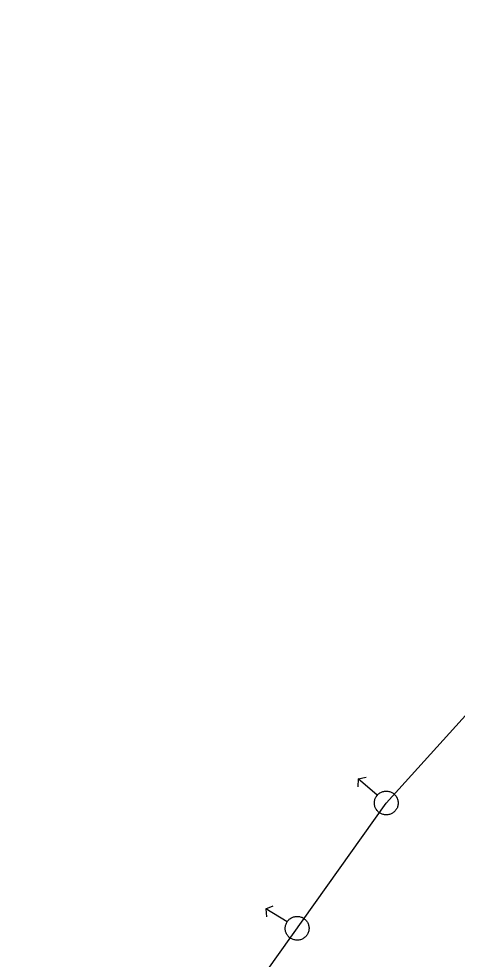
# Model space of a CAD drawing. Header units: inches. Extents: x 21905 to 29562, y 37649 to 43473.
# Drawn here: x 25434.6 to 25549.5, y 42317.4 to 42563.6 of the extents above; entities that cross this region are included whole.
import ezdxf

# ---------------------------------------------------------------- set-up
doc = ezdxf.new("R2010")
doc.units = ezdxf.units.IN
doc.header["$MEASUREMENT"] = 0

msp = doc.modelspace()

# ---------------------------------------------------------------- linework, layer by layer
for points in [[(25435.86, 42194.82), (25434.64, 42223.39), (25530.71, 42358.47), (25708.58, 42555.11), (25719.23, 42563.53), (25729.48, 42563.57), (25766.98, 42554.36)], [(25435.86, 42194.82), (25434.64, 42223.39), (25530.71, 42358.47), (25708.58, 42555.11), (25719.23, 42563.53), (25729.48, 42563.57), (25766.98, 42554.36)], [(25435.86, 42194.82), (25434.64, 42223.39), (25530.71, 42358.47), (25708.58, 42555.11), (25719.23, 42563.53), (25729.48, 42563.57), (25766.98, 42554.36)], [(25523.37, 42364.8), (25523.28, 42362.7)], [(25523.37, 42364.8), (25523.28, 42362.7)], [(25523.37, 42364.8), (25523.28, 42362.7)], [(25523.37, 42364.8), (25525.44, 42365.21)], [(25523.37, 42364.8), (25525.44, 42365.21)], [(25523.37, 42364.8), (25525.44, 42365.21)], [(25528.35, 42360.51), (25523.37, 42364.8)], [(25528.35, 42360.51), (25523.37, 42364.8)], [(25528.35, 42360.51), (25523.37, 42364.8)], [(25527.82, 42357.3), (25527.74, 42357.51), (25527.68, 42357.72), (25527.64, 42357.93), (25527.61, 42358.15), (25527.59, 42358.36), (25527.59, 42358.58), (25527.61, 42358.8), (25527.64, 42359.01), (25527.68, 42359.23), (25527.74, 42359.43), (25527.82, 42359.64), (25527.9, 42359.84), (25528.01, 42360.03), (25528.12, 42360.21), (25528.25, 42360.39), (25528.39, 42360.56), (25528.54, 42360.71), (25528.7, 42360.86), (25528.87, 42360.99), (25529.05, 42361.12), (25529.24, 42361.22), (25529.44, 42361.32), (25529.64, 42361.4), (25529.84, 42361.47), (25530.06, 42361.52), (25530.27, 42361.56), (25530.49, 42361.58), (25530.7, 42361.59), (25530.92, 42361.58), (25531.14, 42361.56), (25531.35, 42361.52), (25531.56, 42361.47), (25531.77, 42361.4), (25531.97, 42361.32), (25532.17, 42361.23), (25532.36, 42361.12), (25532.54, 42361), (25532.71, 42360.86), (25532.87, 42360.72), (25533.02, 42360.56), (25533.16, 42360.39), (25533.29, 42360.22), (25533.4, 42360.03), (25533.51, 42359.84), (25533.59, 42359.64), (25533.67, 42359.44), (25533.73, 42359.23), (25533.77, 42359.02), (25533.8, 42358.8), (25533.82, 42358.58), (25533.82, 42358.37), (25533.8, 42358.15), (25533.77, 42357.93), (25533.73, 42357.72), (25533.67, 42357.51), (25533.6, 42357.31), (25533.51, 42357.11), (25533.4, 42356.92), (25533.29, 42356.73), (25533.16, 42356.56), (25533.02, 42356.39), (25532.87, 42356.23), (25532.71, 42356.09), (25532.54, 42355.95), (25532.36, 42355.83), (25532.17, 42355.72), (25531.97, 42355.63), (25531.77, 42355.54), (25531.57, 42355.48), (25531.35, 42355.42), (25531.14, 42355.39), (25530.92, 42355.36), (25530.71, 42355.36), (25530.49, 42355.36), (25530.27, 42355.39), (25530.06, 42355.42), (25529.85, 42355.48), (25529.64, 42355.54), (25529.44, 42355.63), (25529.24, 42355.72), (25529.05, 42355.83), (25528.87, 42355.95), (25528.7, 42356.08), (25528.54, 42356.23), (25528.39, 42356.39), (25528.25, 42356.55), (25528.12, 42356.73), (25528.01, 42356.91), (25527.9, 42357.11), (25527.82, 42357.3)], [(25527.82, 42357.3), (25527.74, 42357.51), (25527.68, 42357.72), (25527.64, 42357.93), (25527.61, 42358.15), (25527.59, 42358.36), (25527.59, 42358.58), (25527.61, 42358.8), (25527.64, 42359.01), (25527.68, 42359.23), (25527.74, 42359.43), (25527.82, 42359.64), (25527.9, 42359.84), (25528.01, 42360.03), (25528.12, 42360.21), (25528.25, 42360.39), (25528.39, 42360.56), (25528.54, 42360.71), (25528.7, 42360.86), (25528.87, 42360.99), (25529.05, 42361.12), (25529.24, 42361.22), (25529.44, 42361.32), (25529.64, 42361.4), (25529.84, 42361.47), (25530.06, 42361.52), (25530.27, 42361.56), (25530.49, 42361.58), (25530.7, 42361.59), (25530.92, 42361.58), (25531.14, 42361.56), (25531.35, 42361.52), (25531.56, 42361.47), (25531.77, 42361.4), (25531.97, 42361.32), (25532.17, 42361.23), (25532.36, 42361.12), (25532.54, 42361), (25532.71, 42360.86), (25532.87, 42360.72), (25533.02, 42360.56), (25533.16, 42360.39), (25533.29, 42360.22), (25533.4, 42360.03), (25533.51, 42359.84), (25533.59, 42359.64), (25533.67, 42359.44), (25533.73, 42359.23), (25533.77, 42359.02), (25533.8, 42358.8), (25533.82, 42358.58), (25533.82, 42358.37), (25533.8, 42358.15), (25533.77, 42357.93), (25533.73, 42357.72), (25533.67, 42357.51), (25533.6, 42357.31), (25533.51, 42357.11), (25533.4, 42356.92), (25533.29, 42356.73), (25533.16, 42356.56), (25533.02, 42356.39), (25532.87, 42356.23), (25532.71, 42356.09), (25532.54, 42355.95), (25532.36, 42355.83), (25532.17, 42355.72), (25531.97, 42355.63), (25531.77, 42355.54), (25531.57, 42355.48), (25531.35, 42355.42), (25531.14, 42355.39), (25530.92, 42355.36), (25530.71, 42355.36), (25530.49, 42355.36), (25530.27, 42355.39), (25530.06, 42355.42), (25529.85, 42355.48), (25529.64, 42355.54), (25529.44, 42355.63), (25529.24, 42355.72), (25529.05, 42355.83), (25528.87, 42355.95), (25528.7, 42356.08), (25528.54, 42356.23), (25528.39, 42356.39), (25528.25, 42356.55), (25528.12, 42356.73), (25528.01, 42356.91), (25527.9, 42357.11), (25527.82, 42357.3)], [(25527.82, 42357.3), (25527.74, 42357.51), (25527.68, 42357.72), (25527.64, 42357.93), (25527.61, 42358.15), (25527.59, 42358.36), (25527.59, 42358.58), (25527.61, 42358.8), (25527.64, 42359.01), (25527.68, 42359.23), (25527.74, 42359.43), (25527.82, 42359.64), (25527.9, 42359.84), (25528.01, 42360.03), (25528.12, 42360.21), (25528.25, 42360.39), (25528.39, 42360.56), (25528.54, 42360.71), (25528.7, 42360.86), (25528.87, 42360.99), (25529.05, 42361.12), (25529.24, 42361.22), (25529.44, 42361.32), (25529.64, 42361.4), (25529.84, 42361.47), (25530.06, 42361.52), (25530.27, 42361.56), (25530.49, 42361.58), (25530.7, 42361.59), (25530.92, 42361.58), (25531.14, 42361.56), (25531.35, 42361.52), (25531.56, 42361.47), (25531.77, 42361.4), (25531.97, 42361.32), (25532.17, 42361.23), (25532.36, 42361.12), (25532.54, 42361), (25532.71, 42360.86), (25532.87, 42360.72), (25533.02, 42360.56), (25533.16, 42360.39), (25533.29, 42360.22), (25533.4, 42360.03), (25533.51, 42359.84), (25533.59, 42359.64), (25533.67, 42359.44), (25533.73, 42359.23), (25533.77, 42359.02), (25533.8, 42358.8), (25533.82, 42358.58), (25533.82, 42358.37), (25533.8, 42358.15), (25533.77, 42357.93), (25533.73, 42357.72), (25533.67, 42357.51), (25533.6, 42357.31), (25533.51, 42357.11), (25533.4, 42356.92), (25533.29, 42356.73), (25533.16, 42356.56), (25533.02, 42356.39), (25532.87, 42356.23), (25532.71, 42356.09), (25532.54, 42355.95), (25532.36, 42355.83), (25532.17, 42355.72), (25531.97, 42355.63), (25531.77, 42355.54), (25531.57, 42355.48), (25531.35, 42355.42), (25531.14, 42355.39), (25530.92, 42355.36), (25530.71, 42355.36), (25530.49, 42355.36), (25530.27, 42355.39), (25530.06, 42355.42), (25529.85, 42355.48), (25529.64, 42355.54), (25529.44, 42355.63), (25529.24, 42355.72), (25529.05, 42355.83), (25528.87, 42355.95), (25528.7, 42356.08), (25528.54, 42356.23), (25528.39, 42356.39), (25528.25, 42356.55), (25528.12, 42356.73), (25528.01, 42356.91), (25527.9, 42357.11), (25527.82, 42357.3)], [(25499.18, 42330.82), (25501.16, 42331.54)], [(25499.18, 42330.82), (25501.16, 42331.54)], [(25499.18, 42330.82), (25501.16, 42331.54)], [(25504.76, 42327.35), (25499.18, 42330.82)], [(25499.18, 42330.82), (25499.41, 42328.73)], [(25504.76, 42327.35), (25499.18, 42330.82)], [(25499.18, 42330.82), (25499.41, 42328.73)], [(25504.76, 42327.35), (25499.18, 42330.82)], [(25499.18, 42330.82), (25499.41, 42328.73)], [(25504.73, 42324.1), (25504.62, 42324.29), (25504.53, 42324.49), (25504.45, 42324.69), (25504.39, 42324.9), (25504.34, 42325.11), (25504.31, 42325.33), (25504.29, 42325.54), (25504.28, 42325.76), (25504.29, 42325.98), (25504.32, 42326.19), (25504.36, 42326.41), (25504.42, 42326.62), (25504.49, 42326.82), (25504.58, 42327.02), (25504.68, 42327.22), (25504.79, 42327.4), (25504.91, 42327.58), (25505.05, 42327.75), (25505.2, 42327.91), (25505.36, 42328.06), (25505.53, 42328.19), (25505.71, 42328.32), (25505.89, 42328.43), (25506.09, 42328.53), (25506.29, 42328.61), (25506.49, 42328.68), (25506.7, 42328.74), (25506.92, 42328.78), (25507.13, 42328.81), (25507.35, 42328.82), (25507.57, 42328.81), (25507.78, 42328.79), (25508, 42328.76), (25508.21, 42328.71), (25508.42, 42328.65), (25508.62, 42328.57), (25508.82, 42328.48), (25509.01, 42328.37), (25509.19, 42328.25), (25509.36, 42328.12), (25509.53, 42327.98), (25509.68, 42327.82), (25509.82, 42327.66), (25509.95, 42327.48), (25510.07, 42327.3), (25510.18, 42327.11), (25510.27, 42326.91), (25510.35, 42326.71), (25510.41, 42326.5), (25510.46, 42326.29), (25510.49, 42326.08), (25510.51, 42325.86), (25510.52, 42325.64), (25510.5, 42325.42), (25510.48, 42325.21), (25510.43, 42325), (25510.38, 42324.79), (25510.31, 42324.58), (25510.22, 42324.38), (25510.12, 42324.19), (25510.01, 42324), (25509.89, 42323.82), (25509.75, 42323.65), (25509.6, 42323.49), (25509.44, 42323.35), (25509.27, 42323.21), (25509.09, 42323.08), (25508.91, 42322.97), (25508.71, 42322.87), (25508.51, 42322.79), (25508.31, 42322.72), (25508.1, 42322.66), (25507.88, 42322.62), (25507.67, 42322.6), (25507.45, 42322.58), (25507.23, 42322.59), (25507.02, 42322.61), (25506.8, 42322.64), (25506.59, 42322.69), (25506.38, 42322.76), (25506.18, 42322.83), (25505.98, 42322.93), (25505.79, 42323.03), (25505.61, 42323.15), (25505.43, 42323.28), (25505.27, 42323.42), (25505.12, 42323.58), (25504.97, 42323.74), (25504.84, 42323.92), (25504.73, 42324.1)], [(25504.73, 42324.1), (25504.62, 42324.29), (25504.53, 42324.49), (25504.45, 42324.69), (25504.39, 42324.9), (25504.34, 42325.11), (25504.31, 42325.33), (25504.29, 42325.54), (25504.28, 42325.76), (25504.29, 42325.98), (25504.32, 42326.19), (25504.36, 42326.41), (25504.42, 42326.62), (25504.49, 42326.82), (25504.58, 42327.02), (25504.68, 42327.22), (25504.79, 42327.4), (25504.91, 42327.58), (25505.05, 42327.75), (25505.2, 42327.91), (25505.36, 42328.06), (25505.53, 42328.19), (25505.71, 42328.32), (25505.89, 42328.43), (25506.09, 42328.53), (25506.29, 42328.61), (25506.49, 42328.68), (25506.7, 42328.74), (25506.92, 42328.78), (25507.13, 42328.81), (25507.35, 42328.82), (25507.57, 42328.81), (25507.78, 42328.79), (25508, 42328.76), (25508.21, 42328.71), (25508.42, 42328.65), (25508.62, 42328.57), (25508.82, 42328.48), (25509.01, 42328.37), (25509.19, 42328.25), (25509.36, 42328.12), (25509.53, 42327.98), (25509.68, 42327.82), (25509.82, 42327.66), (25509.95, 42327.48), (25510.07, 42327.3), (25510.18, 42327.11), (25510.27, 42326.91), (25510.35, 42326.71), (25510.41, 42326.5), (25510.46, 42326.29), (25510.49, 42326.08), (25510.51, 42325.86), (25510.52, 42325.64), (25510.5, 42325.42), (25510.48, 42325.21), (25510.43, 42325), (25510.38, 42324.79), (25510.31, 42324.58), (25510.22, 42324.38), (25510.12, 42324.19), (25510.01, 42324), (25509.89, 42323.82), (25509.75, 42323.65), (25509.6, 42323.49), (25509.44, 42323.35), (25509.27, 42323.21), (25509.09, 42323.08), (25508.91, 42322.97), (25508.71, 42322.87), (25508.51, 42322.79), (25508.31, 42322.72), (25508.1, 42322.66), (25507.88, 42322.62), (25507.67, 42322.6), (25507.45, 42322.58), (25507.23, 42322.59), (25507.02, 42322.61), (25506.8, 42322.64), (25506.59, 42322.69), (25506.38, 42322.76), (25506.18, 42322.83), (25505.98, 42322.93), (25505.79, 42323.03), (25505.61, 42323.15), (25505.43, 42323.28), (25505.27, 42323.42), (25505.12, 42323.58), (25504.97, 42323.74), (25504.84, 42323.92), (25504.73, 42324.1)], [(25504.73, 42324.1), (25504.62, 42324.29), (25504.53, 42324.49), (25504.45, 42324.69), (25504.39, 42324.9), (25504.34, 42325.11), (25504.31, 42325.33), (25504.29, 42325.54), (25504.28, 42325.76), (25504.29, 42325.98), (25504.32, 42326.19), (25504.36, 42326.41), (25504.42, 42326.62), (25504.49, 42326.82), (25504.58, 42327.02), (25504.68, 42327.22), (25504.79, 42327.4), (25504.91, 42327.58), (25505.05, 42327.75), (25505.2, 42327.91), (25505.36, 42328.06), (25505.53, 42328.19), (25505.71, 42328.32), (25505.89, 42328.43), (25506.09, 42328.53), (25506.29, 42328.61), (25506.49, 42328.68), (25506.7, 42328.74), (25506.92, 42328.78), (25507.13, 42328.81), (25507.35, 42328.82), (25507.57, 42328.81), (25507.78, 42328.79), (25508, 42328.76), (25508.21, 42328.71), (25508.42, 42328.65), (25508.62, 42328.57), (25508.82, 42328.48), (25509.01, 42328.37), (25509.19, 42328.25), (25509.36, 42328.12), (25509.53, 42327.98), (25509.68, 42327.82), (25509.82, 42327.66), (25509.95, 42327.48), (25510.07, 42327.3), (25510.18, 42327.11), (25510.27, 42326.91), (25510.35, 42326.71), (25510.41, 42326.5), (25510.46, 42326.29), (25510.49, 42326.08), (25510.51, 42325.86), (25510.52, 42325.64), (25510.5, 42325.42), (25510.48, 42325.21), (25510.43, 42325), (25510.38, 42324.79), (25510.31, 42324.58), (25510.22, 42324.38), (25510.12, 42324.19), (25510.01, 42324), (25509.89, 42323.82), (25509.75, 42323.65), (25509.6, 42323.49), (25509.44, 42323.35), (25509.27, 42323.21), (25509.09, 42323.08), (25508.91, 42322.97), (25508.71, 42322.87), (25508.51, 42322.79), (25508.31, 42322.72), (25508.1, 42322.66), (25507.88, 42322.62), (25507.67, 42322.6), (25507.45, 42322.58), (25507.23, 42322.59), (25507.02, 42322.61), (25506.8, 42322.64), (25506.59, 42322.69), (25506.38, 42322.76), (25506.18, 42322.83), (25505.98, 42322.93), (25505.79, 42323.03), (25505.61, 42323.15), (25505.43, 42323.28), (25505.27, 42323.42), (25505.12, 42323.58), (25504.97, 42323.74), (25504.84, 42323.92), (25504.73, 42324.1)]]:
    msp.add_lwpolyline(points)

doc.saveas('drawing.dxf')
